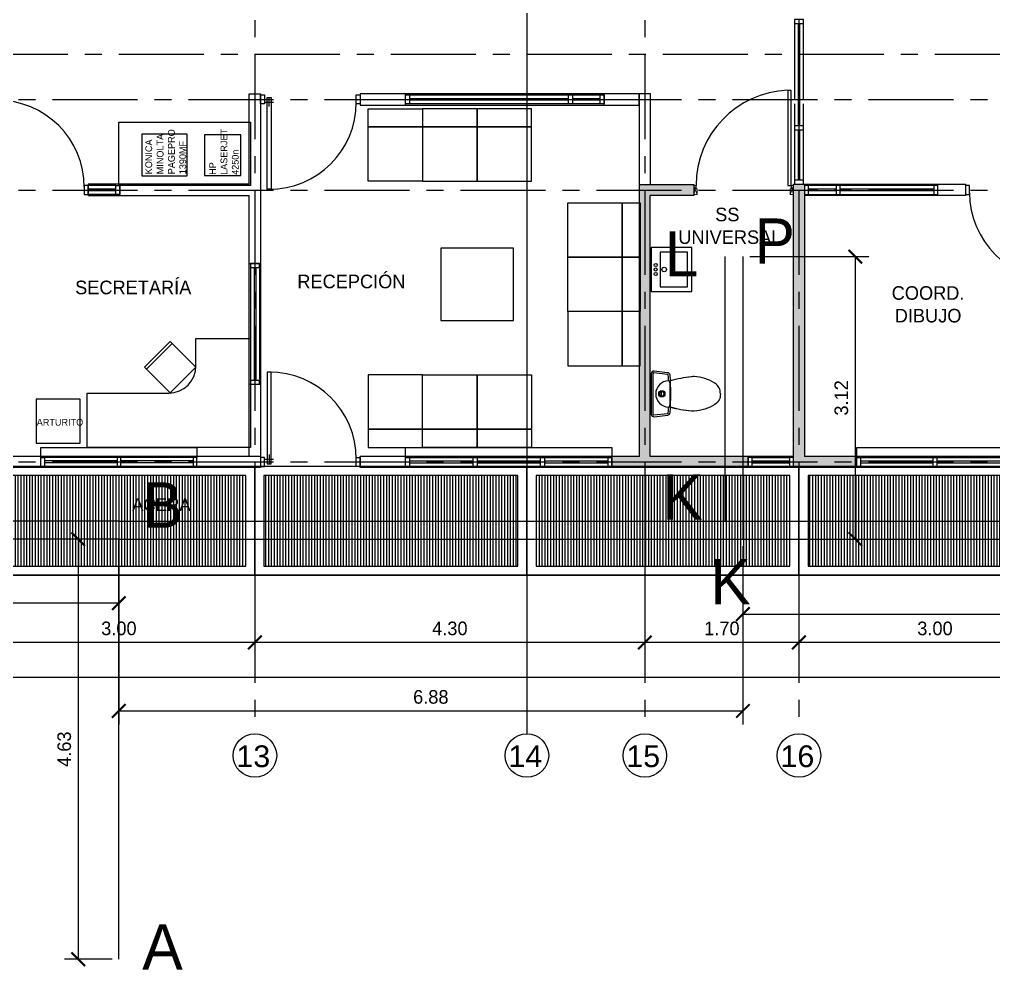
# Model space of a CAD drawing. Header units: millimetres. Extents: x 1.9 to 53.6, y -0.4 to 20.7.
# Drawn here: x 27.55 to 38.3, y -0.4 to 10.09 of the extents above; entities that cross this region are included whole.
import ezdxf

# ---------------------------------------------------------------- set-up
doc = ezdxf.new("R2010")
doc.units = ezdxf.units.MM
doc.header["$MEASUREMENT"] = 0
doc.header["$PDMODE"] = 3
doc.linetypes.add('CENTER', pattern=[2, 1.25, -0.25, 0.25, -0.25])
for name, color, linetype in [('A-COTAS', 252, 'Continuous'), ('A-EJES', 252, 'CENTER'), ('A-PLANTAS', 252, 'Continuous'), ('A-TEXTO', 252, 'Continuous')]:
    doc.layers.add(name, color=color, linetype=linetype)
doc.styles.add('EJES-ARQ$0$PL-EJES$0$R2', font='arial.ttf', dxfattribs={"height": 0.3})
doc.styles.add('T2-E75', font='GOTHIC.TTF', dxfattribs={"height": 0.15})
doc.styles.add('T8-E500', font='GOTHIC.TTF', dxfattribs={"height": 4})
doc.dimstyles.new('E75', dxfattribs={"dimtxt": 0.15, "dimasz": 0.15, "dimexe": 0.15, "dimexo": 0.075, "dimgap": 0.075, "dimtad": 1, "dimzin": 0, "dimdsep": 46, "dimtxsty": 'T2-E75', "dimblk": 'ARCHTICK', "dimcen": 0.15, "dimclrd": 252, "dimclre": 252, "dimclrt": 252, "dimadec": 0, "dimazin": 0, "dimtfac": 1, "dimtofl": 0, "dimtmove": 1, "dimatfit": 3, "dimfxl": 1, "dimtolj": 1, "dimtzin": 0, "dimarcsym": 0})
pattern_1 = [(0, (-3855.283, -1919.9595), (0, 6.985), [5.08, -1.905]), (90, (-3855.283, -1919.9595), (-6.985, 4e-16), [5.08, -1.905])]

# ---------------------------------------------------------------- blocks, each defined once
blk = doc.blocks.new('_ArchTick')
at = {"color": 0, "linetype": 'ByBlock', "const_width": 0.15}
blk.add_lwpolyline([(-0.5, -0.5), (0.5, 0.5)], dxfattribs=at)
blk = doc.blocks.new('*D8')
at = {"layer": 'A-COTAS', "color": 252, "lineweight": -2, "transparency": 16777216}
for p, q in [((34.451, 5.081), (34.451, 3.064)), ((36.151, 5.081), (36.151, 3.064)), ((36.151, 3.214), (34.451, 3.214))]:
    blk.add_line(p, q, dxfattribs=at)
at = {"layer": 'Defpoints', "color": 0, "transparency": 16777216}
for p in [(34.451, 5.156), (36.151, 5.156), (34.451, 3.214)]:
    blk.add_point(p, dxfattribs=at)
at = {"layer": 'A-COTAS', "color": 252, "lineweight": -2, "transparency": 16777216, "xscale": 0.15, "yscale": 0.15, "zscale": 0.15, "rotation": 180}
blk.add_blockref('_ArchTick', (34.451, 3.214), dxfattribs=at)
at = {"layer": 'A-COTAS', "color": 252, "lineweight": -2, "transparency": 16777216, "xscale": 0.15, "yscale": 0.15, "zscale": 0.15}
blk.add_blockref('_ArchTick', (36.151, 3.214), dxfattribs=at)
at = {"layer": 'A-COTAS', "color": 252, "transparency": 16777216, "insert": (35.301, 3.368), "char_height": 0.15, "attachment_point": 5, "style": 'T2-E75'}
blk.add_mtext('\\A1;1.70', dxfattribs=at)
blk = doc.blocks.new('*D9')
at = {"layer": 'A-COTAS', "color": 252, "lineweight": -2, "transparency": 16777216}
for p, q in [((27.151, 5.081), (27.151, 3.064)), ((30.151, 5.081), (30.151, 3.064)), ((30.151, 3.214), (27.151, 3.214))]:
    blk.add_line(p, q, dxfattribs=at)
at = {"layer": 'Defpoints', "color": 0, "transparency": 16777216}
for p in [(27.151, 5.156), (30.151, 5.156), (27.151, 3.214)]:
    blk.add_point(p, dxfattribs=at)
at = {"layer": 'A-COTAS', "color": 252, "lineweight": -2, "transparency": 16777216, "xscale": 0.15, "yscale": 0.15, "zscale": 0.15, "rotation": 180}
blk.add_blockref('_ArchTick', (27.151, 3.214), dxfattribs=at)
at = {"layer": 'A-COTAS', "color": 252, "lineweight": -2, "transparency": 16777216, "xscale": 0.15, "yscale": 0.15, "zscale": 0.15}
blk.add_blockref('_ArchTick', (30.151, 3.214), dxfattribs=at)
at = {"layer": 'A-COTAS', "color": 252, "transparency": 16777216, "insert": (28.651, 3.368), "char_height": 0.15, "attachment_point": 5, "style": 'T2-E75'}
blk.add_mtext('\\A1;3.00', dxfattribs=at)
blk = doc.blocks.new('*D26')
at = {"layer": 'A-COTAS', "color": 252, "lineweight": -2, "transparency": 16777216}
for p, q in [((6.151, 3.055), (6.151, 2.679)), ((48.151, 3.055), (48.151, 2.679)), ((6.151, 2.829), (48.151, 2.829))]:
    blk.add_line(p, q, dxfattribs=at)
at = {"layer": 'Defpoints', "color": 0, "transparency": 16777216}
for p in [(6.151, 3.13), (48.151, 3.13), (48.151, 2.829)]:
    blk.add_point(p, dxfattribs=at)
at = {"layer": 'A-COTAS', "color": 252, "lineweight": -2, "transparency": 16777216, "xscale": 0.15, "yscale": 0.15, "zscale": 0.15, "rotation": 180}
blk.add_blockref('_ArchTick', (6.151, 2.829), dxfattribs=at)
at = {"layer": 'A-COTAS', "color": 252, "lineweight": -2, "transparency": 16777216, "xscale": 0.15, "yscale": 0.15, "zscale": 0.15}
blk.add_blockref('_ArchTick', (48.151, 2.829), dxfattribs=at)
at = {"layer": 'A-COTAS', "color": 252, "transparency": 16777216, "insert": (27.151, 2.982), "char_height": 0.15, "attachment_point": 5, "style": 'T2-E75'}
blk.add_mtext('\\A1;42.00', dxfattribs=at)
blk = doc.blocks.new('*D30')
at = {"layer": 'A-COTAS', "color": 252, "lineweight": -2, "transparency": 16777216}
for p, q in [((30.151, 5.081), (30.151, 3.064)), ((34.451, 5.081), (34.451, 3.064)), ((34.451, 3.214), (30.151, 3.214))]:
    blk.add_line(p, q, dxfattribs=at)
at = {"layer": 'Defpoints', "color": 0, "transparency": 16777216}
for p in [(30.151, 5.156), (34.451, 5.156), (30.151, 3.214)]:
    blk.add_point(p, dxfattribs=at)
at = {"layer": 'A-COTAS', "color": 252, "lineweight": -2, "transparency": 16777216, "xscale": 0.15, "yscale": 0.15, "zscale": 0.15, "rotation": 180}
blk.add_blockref('_ArchTick', (30.151, 3.214), dxfattribs=at)
at = {"layer": 'A-COTAS', "color": 252, "lineweight": -2, "transparency": 16777216, "xscale": 0.15, "yscale": 0.15, "zscale": 0.15}
blk.add_blockref('_ArchTick', (34.451, 3.214), dxfattribs=at)
at = {"layer": 'A-COTAS', "color": 252, "transparency": 16777216, "insert": (32.301, 3.368), "char_height": 0.15, "attachment_point": 5, "style": 'T2-E75'}
blk.add_mtext('\\A1;4.30', dxfattribs=at)
blk = doc.blocks.new('A$C12CA0C20')
at = {"layer": 'A-PLANTAS'}
h = blk.add_hatch(dxfattribs=at)
h.set_pattern_fill('ANSI31', color=256, scale=0.01, angle=45)
h.set_pattern_definition([(90, (-3979.054977, -1923.915953), (-0.03175, 0), [])])
h.paths.add_polyline_path([(25.15, 0.1), (25.15, 1.1), (22.35, 1.1), (22.35, 0.1)])
h.paths.add_polyline_path([(28.15, 0.1), (28.15, 1.1), (25.35, 1.1), (25.35, 0.1)])
h.paths.add_polyline_path([(31.15, 0.1), (31.15, 1.1), (28.35, 1.1), (28.35, 0.1)])
h.paths.add_polyline_path([(31.35, 1.1), (31.35, 0.1), (34.15, 0.1), (34.15, 1.1)])
h.paths.add_polyline_path([(34.35, 1.1), (34.35, 0.1), (37.15, 0.1), (37.15, 1.1)])
h.paths.add_polyline_path([(37.35, 1.1), (37.35, 0.1), (40.15, 0.1), (40.15, 1.1)])
h.paths.add_polyline_path([(40.35, 1.1), (40.35, 0.1), (43.2, 0.1), (43.2, 1.1)])
h.paths.add_polyline_path([(43.4, 1.1), (43.4, 0.1), (44.4, 0.1)])
blk.add_lwpolyline([(0, 0), (0, 14.5), (44.5, 14.5), (44.5, 0), (0, 0)], dxfattribs=at)
for points in [[(1.2, 1.2), (1.2, 13.3), (43.3, 13.3), (43.3, 1.2)], [(22.25, 0), (25.25, 0), (25.25, 1.2), (22.25, 1.2)], [(25.25, 0), (28.25, 0), (28.25, 1.2), (25.25, 1.2)], [(28.25, 0), (31.25, 0), (31.25, 1.2), (28.25, 1.2)], [(31.25, 0), (34.25, 0), (34.25, 1.2), (31.25, 1.2)], [(22.35, 0.1), (25.15, 0.1), (25.15, 1.1), (22.35, 1.1)], [(25.35, 0.1), (28.15, 0.1), (28.15, 1.1), (25.35, 1.1)], [(28.35, 0.1), (31.15, 0.1), (31.15, 1.1), (28.35, 1.1)], [(31.35, 0.1), (34.15, 0.1), (34.15, 1.1), (31.35, 1.1)]]:
    blk.add_lwpolyline(points, close=True, dxfattribs=at)
blk = doc.blocks.new('A$C1F69553A')
at = {"lineweight": 0}
for p, q in [((0, 0), (0.038, 0.1)), ((0, 0.1), (0.025, 0))]:
    blk.add_line(p, q, dxfattribs=at)
blk.add_lwpolyline([(0.025, 0), (0.025, 0.038), (0.038, 0.038), (0.038, 0.1), (0, 0.1), (0, 0)], close=True, dxfattribs=at)
blk = doc.blocks.new('A$C25FA49E9')
at = {"layer": 'A-PLANTAS'}
for p, q in [((2.27, 0), (0.59, 0)), ((2.27, 0.1), (0.63, 0.1))]:
    blk.add_line(p, q, dxfattribs=at)
for points in [[(0.63, 0.1), (0.59, 0.1), (0.59, 0), (0.63, 0), (0.63, 0.1)], [(1.425, 0.06), (0.63, 0.06)], [(1.425, 0.04), (0.63, 0.04)], [(1.43, 0.1), (1.47, 0.1), (1.47, 0), (1.43, 0), (1.43, 0.1)], [(2.27, 0.06), (1.475, 0.06)], [(2.27, 0.04), (1.475, 0.04)], [(2.27, 0.1), (2.31, 0.1), (2.31, 0), (2.27, 0), (2.27, 0.1)]]:
    blk.add_lwpolyline(points, dxfattribs=at)
blk = doc.blocks.new('A$C192E323D')
at = {"layer": 'A-PLANTAS'}
for points in [[(0, 0.1), (0.044, 0.1), (0.044, 0), (0, 0)], [(0.744, 0.1), (0.788, 0.1), (0.788, 0), (0.744, 0)], [(1.488, 0.1), (1.532, 0.1), (1.532, 0), (1.488, 0)], [(2.232, 0.1), (2.276, 0.1), (2.276, 0), (2.232, 0)]]:
    blk.add_lwpolyline(points, close=True, dxfattribs=at)
for points in [[(0.044, 0.1), (0.744, 0.1)], [(0.044, 0.06), (0.744, 0.06)], [(0.044, 0.04), (0.744, 0.04)], [(0.788, 0.1), (1.488, 0.1)], [(0.788, 0.06), (1.488, 0.06)], [(0.788, 0.04), (1.488, 0.04)], [(1.532, 0.1), (2.232, 0.1)], [(1.532, 0.06), (2.232, 0.06)], [(1.532, 0.04), (2.232, 0.04)], [(0.044, 0), (0.744, 0)], [(0.788, 0), (1.488, 0)], [(1.532, 0), (2.232, 0)]]:
    blk.add_lwpolyline(points, dxfattribs=at)
blk = doc.blocks.new('A$C037570ED')
at = {"layer": 'A-PLANTAS'}
for points in [[(0, 0), (0.044, 0), (0.044, 0.1), (0, 0.1)], [(0.349, 0), (0.393, 0), (0.393, 0.1), (0.349, 0.1)], [(1.429, 0), (1.473, 0), (1.473, 0.1), (1.429, 0.1)]]:
    blk.add_lwpolyline(points, close=True, dxfattribs=at)
for points in [[(0.349, 0.1), (0.044, 0.1)], [(0.349, 0.06), (0.044, 0.06)], [(0.349, 0.04), (0.044, 0.04)], [(1.429, 0.1), (0.393, 0.1)], [(1.429, 0.06), (0.393, 0.06)], [(1.429, 0.04), (0.393, 0.04)], [(0.044, 0), (0.349, 0)], [(0.393, 0), (1.429, 0)]]:
    blk.add_lwpolyline(points, dxfattribs=at)
blk = doc.blocks.new('*D43')
at = {"layer": 'A-COTAS', "color": 252, "lineweight": -2, "transparency": 16777216}
for p, q in [((36.151, 5.081), (36.151, 3.064)), ((39.151, 5.081), (39.151, 3.064)), ((39.151, 3.214), (36.151, 3.214))]:
    blk.add_line(p, q, dxfattribs=at)
at = {"layer": 'Defpoints', "color": 0, "transparency": 16777216}
for p in [(36.151, 5.156), (39.151, 5.156), (36.151, 3.214)]:
    blk.add_point(p, dxfattribs=at)
at = {"layer": 'A-COTAS', "color": 252, "lineweight": -2, "transparency": 16777216, "xscale": 0.15, "yscale": 0.15, "zscale": 0.15, "rotation": 180}
blk.add_blockref('_ArchTick', (36.151, 3.214), dxfattribs=at)
at = {"layer": 'A-COTAS', "color": 252, "lineweight": -2, "transparency": 16777216, "xscale": 0.15, "yscale": 0.15, "zscale": 0.15}
blk.add_blockref('_ArchTick', (39.151, 3.214), dxfattribs=at)
at = {"layer": 'A-COTAS', "color": 252, "transparency": 16777216, "insert": (37.651, 3.368), "char_height": 0.15, "attachment_point": 5, "style": 'T2-E75'}
blk.add_mtext('\\A1;3.00', dxfattribs=at)
blk = doc.blocks.new('*D51')
at = {"layer": 'A-COTAS', "color": 252, "lineweight": -2, "transparency": 16777216}
for p, q in [((28.575, 4.353), (28.052, 4.353)), ((28.202, 4.353), (28.202, -0.282)), ((28.575, -0.282), (28.052, -0.282))]:
    blk.add_line(p, q, dxfattribs=at)
at = {"layer": 'Defpoints', "color": 0, "transparency": 16777216}
for p in [(28.65, 4.353), (28.202, -0.282), (28.65, -0.282)]:
    blk.add_point(p, dxfattribs=at)
at = {"layer": 'A-COTAS', "color": 252, "lineweight": -2, "transparency": 16777216, "xscale": 0.15, "yscale": 0.15, "zscale": 0.15}
for p, rotation in [((28.202, 4.353), 90), ((28.202, -0.282), 270)]:
    blk.add_blockref('_ArchTick', p, dxfattribs=dict(at, rotation=rotation))
at = {"layer": 'A-COTAS', "color": 252, "transparency": 16777216, "insert": (28.049, 2.036), "char_height": 0.15, "attachment_point": 5, "rotation": 90, "style": 'T2-E75'}
blk.add_mtext('\\A1;4.63', dxfattribs=at)
blk = doc.blocks.new('*D52')
at = {"layer": 'A-COTAS', "color": 252, "lineweight": -2, "transparency": 16777216}
for p, q in [((5.505, 4.278), (5.505, 3.497)), ((28.65, 4.278), (28.65, 3.497)), ((28.65, 3.647), (5.505, 3.647))]:
    blk.add_line(p, q, dxfattribs=at)
at = {"layer": 'Defpoints', "color": 0, "transparency": 16777216}
for p in [(5.505, 4.353), (28.65, 4.353), (5.505, 3.647)]:
    blk.add_point(p, dxfattribs=at)
at = {"layer": 'A-COTAS', "color": 252, "lineweight": -2, "transparency": 16777216, "xscale": 0.15, "yscale": 0.15, "zscale": 0.15, "rotation": 180}
blk.add_blockref('_ArchTick', (5.505, 3.647), dxfattribs=at)
at = {"layer": 'A-COTAS', "color": 252, "lineweight": -2, "transparency": 16777216, "xscale": 0.15, "yscale": 0.15, "zscale": 0.15}
blk.add_blockref('_ArchTick', (28.65, 3.647), dxfattribs=at)
at = {"layer": 'A-COTAS', "color": 252, "transparency": 16777216, "insert": (17.078, 3.8), "char_height": 0.15, "attachment_point": 5, "style": 'T2-E75'}
blk.add_mtext('\\A1;23.15', dxfattribs=at)
blk = doc.blocks.new('*D60')
at = {"layer": 'A-COTAS', "color": 252, "lineweight": -2, "transparency": 16777216}
for p, q in [((28.65, 4.278), (28.65, 2.308)), ((35.533, 4.278), (35.533, 2.308)), ((28.65, 2.458), (35.533, 2.458))]:
    blk.add_line(p, q, dxfattribs=at)
at = {"layer": 'Defpoints', "color": 0, "transparency": 16777216}
for p in [(28.65, 4.353), (35.533, 4.353), (35.533, 2.458)]:
    blk.add_point(p, dxfattribs=at)
at = {"layer": 'A-COTAS', "color": 252, "lineweight": -2, "transparency": 16777216, "xscale": 0.15, "yscale": 0.15, "zscale": 0.15, "rotation": 180}
blk.add_blockref('_ArchTick', (28.65, 2.458), dxfattribs=at)
at = {"layer": 'A-COTAS', "color": 252, "lineweight": -2, "transparency": 16777216, "xscale": 0.15, "yscale": 0.15, "zscale": 0.15}
blk.add_blockref('_ArchTick', (35.533, 2.458), dxfattribs=at)
at = {"layer": 'A-COTAS', "color": 252, "transparency": 16777216, "insert": (32.091, 2.612), "char_height": 0.15, "attachment_point": 5, "style": 'T2-E75'}
blk.add_mtext('\\A1;6.88', dxfattribs=at)
blk = doc.blocks.new('*D61')
at = {"layer": 'A-COTAS', "color": 252, "lineweight": -2, "transparency": 16777216}
for p, q in [((35.608, 7.471), (36.923, 7.471)), ((36.773, 4.353), (36.773, 7.471)), ((35.608, 4.353), (36.923, 4.353))]:
    blk.add_line(p, q, dxfattribs=at)
at = {"layer": 'Defpoints', "color": 0, "transparency": 16777216}
for p in [(35.533, 7.471), (36.773, 7.471), (35.533, 4.353)]:
    blk.add_point(p, dxfattribs=at)
at = {"layer": 'A-COTAS', "color": 252, "lineweight": -2, "transparency": 16777216, "xscale": 0.15, "yscale": 0.15, "zscale": 0.15}
for p, rotation in [((36.773, 7.471), 90), ((36.773, 4.353), 270)]:
    blk.add_blockref('_ArchTick', p, dxfattribs=dict(at, rotation=rotation))
at = {"layer": 'A-COTAS', "color": 252, "transparency": 16777216, "insert": (36.619, 5.912), "char_height": 0.15, "attachment_point": 5, "rotation": 90, "style": 'T2-E75'}
blk.add_mtext('\\A1;3.12', dxfattribs=at)
blk = doc.blocks.new('*D62')
at = {"layer": 'A-COTAS', "color": 252, "lineweight": -2, "transparency": 16777216}
for p, q in [((35.533, 4.278), (35.533, 3.377)), ((48.808, 4.278), (48.808, 3.377)), ((35.533, 3.527), (48.808, 3.527))]:
    blk.add_line(p, q, dxfattribs=at)
at = {"layer": 'Defpoints', "color": 0, "transparency": 16777216}
for p in [(35.533, 4.353), (48.808, 4.353), (48.808, 3.527)]:
    blk.add_point(p, dxfattribs=at)
at = {"layer": 'A-COTAS', "color": 252, "lineweight": -2, "transparency": 16777216, "xscale": 0.15, "yscale": 0.15, "zscale": 0.15, "rotation": 180}
blk.add_blockref('_ArchTick', (35.533, 3.527), dxfattribs=at)
at = {"layer": 'A-COTAS', "color": 252, "lineweight": -2, "transparency": 16777216, "xscale": 0.15, "yscale": 0.15, "zscale": 0.15}
blk.add_blockref('_ArchTick', (48.808, 3.527), dxfattribs=at)
at = {"layer": 'A-COTAS', "color": 252, "transparency": 16777216, "insert": (42.17, 3.681), "char_height": 0.15, "attachment_point": 5, "style": 'T2-E75'}
blk.add_mtext('\\A1;13.28', dxfattribs=at)

msp = doc.modelspace()

# ---------------------------------------------------------------- hatches: boundary and pattern name
at = {"layer": 'A-PLANTAS'}
h = msp.add_hatch(color=256, dxfattribs=at)
h.dxf.hatch_style = 1
h.paths.add_polyline_path([(36.211, 8.269), (36.091, 8.269), (36.091, 5.146), (36.791, 5.146), (36.791, 5.266), (36.211, 5.266)])
h.paths.add_polyline_path([(34.511, 8.146), (34.991, 8.146), (34.991, 8.266), (34.391, 8.266), (34.391, 5.266), (34.089, 5.266), (34.089, 5.146), (35.591, 5.146), (35.591, 5.266), (34.511, 5.266)])
h = msp.add_hatch(dxfattribs=at)
h.set_pattern_fill('ANGLE', color=256)
h.set_pattern_definition(pattern_1)
h.paths.add_polyline_path([(24.791, 5.266), (23.511, 5.266), (23.511, 5.146), (24.791, 5.146)])
h.paths.add_polyline_path([(27.791, 5.266), (26.511, 5.266), (26.511, 5.146), (27.791, 5.146)])
h = msp.add_hatch(dxfattribs=at)
h.set_pattern_fill('ANGLE', color=256)
h.set_pattern_definition(pattern_1)
h.paths.add_polyline_path([(30.213, 5.266), (29.511, 5.266), (29.511, 5.146), (30.213, 5.146)])

# ---------------------------------------------------------------- linework, layer by layer
at = {"layer": 'A-COTAS', "color": 1}
for p, q in [((35.333, 7.471), (35.333, 4.553)), ((28.65, 4.553), (5.705, 4.553)), ((28.65, 4.553), (48.608, 4.553))]:
    msp.add_line(p, q, dxfattribs=at)
at = {"layer": 'A-COTAS', "color": 5}
for p, q in [((35.533, 7.471), (35.533, 4.353)), ((28.65, 4.353), (5.505, 4.353)), ((28.65, -0.282), (28.65, 4.353)), ((28.65, 4.353), (48.808, 4.353))]:
    msp.add_line(p, q, dxfattribs=at)
at = {"layer": 'A-EJES', "ltscale": 0.75}
for p, q in [((30.151, 20.206), (30.151, 2.206)), ((34.451, 20.206), (34.451, 2.206)), ((36.151, 20.206), (36.151, 2.206)), ((3.151, 9.706), (53.133, 9.706)), ((2.417, 9.206), (53.133, 9.206)), ((2.417, 8.206), (53.133, 8.206)), ((2.417, 5.206), (53.133, 5.206))]:
    msp.add_line(p, q, dxfattribs=at)
at = {"layer": 'A-EJES', "linetype": 'Continuous', "ltscale": 0.75}
for centre in [(30.151, 1.966), (33.151, 1.966), (34.451, 1.966), (36.151, 1.966)]:
    msp.add_circle(centre, 0.24, dxfattribs=at)
at = {"layer": 'A-PLANTAS'}
for p, q in [((33.151, 20.206), (33.151, 2.206)), ((36.201, 10.088), (36.101, 10.088)), ((34.521, 6.178), (34.521, 5.734)), ((34.541, 6.178), (34.541, 5.734)), ((34.701, 6.171), (34.552, 6.188)), ((34.703, 6.19), (34.554, 6.207)), ((34.703, 6.19), (34.554, 6.207)), ((34.703, 6.19), (34.703, 6.19)), ((34.552, 5.725), (34.701, 5.741)), ((34.554, 5.705), (34.703, 5.722)), ((34.554, 5.705), (34.703, 5.722)), ((34.554, 5.705), (34.554, 5.705)), ((34.703, 5.722), (34.703, 5.722))]:
    msp.add_line(p, q, dxfattribs=at)
at = {"layer": 'A-PLANTAS', "linetype": 'Continuous'}
for p, q in [((30.257, 9.176), (30.357, 9.176)), ((30.307, 9.126), (30.307, 9.226)), ((30.307, 5.286), (30.307, 5.186)), ((30.257, 5.236), (30.357, 5.236))]:
    msp.add_line(p, q, dxfattribs=at)
at = {"layer": 'A-PLANTAS'}
for points in [[(36.101, 10.088), (36.101, 10.044), (36.201, 10.044), (36.201, 10.088)], [(30.213, 9.256), (30.257, 9.256), (30.257, 9.156), (30.213, 9.156)], [(31.269, 9.256), (31.313, 9.256), (31.313, 9.156), (31.269, 9.156)], [(31.269, 9.256), (31.313, 9.256), (31.313, 9.156), (31.269, 9.156)], [(31.313, 9.144), (34.388, 9.144), (34.388, 9.269), (31.313, 9.269)], [(31.813, 9.256), (31.857, 9.256), (31.857, 9.156), (31.813, 9.156)], [(31.813, 9.256), (31.857, 9.256), (31.857, 9.156), (31.813, 9.156)], [(33.608, 9.256), (33.652, 9.256), (33.652, 9.156), (33.608, 9.156)], [(33.957, 9.256), (34.001, 9.256), (34.001, 9.156), (33.957, 9.156)], [(31.401, 9.102), (32.001, 9.102), (32.001, 8.902), (31.401, 8.902)], [(32.601, 9.102), (32.001, 9.102), (32.001, 8.902), (32.601, 8.902)], [(33.201, 9.102), (32.601, 9.102), (32.601, 8.902), (33.201, 8.902)], [(30.101, 8.956), (30.101, 8.256), (28.651, 8.256), (28.651, 8.956)], [(28.903, 8.821), (28.903, 8.361), (29.403, 8.361), (29.403, 8.821)], [(29.594, 8.815), (29.594, 8.365), (29.994, 8.365), (29.994, 8.815)], [(31.401, 8.902), (32.001, 8.902), (32.001, 8.302), (31.401, 8.302)], [(32.601, 8.902), (32.001, 8.902), (32.001, 8.302), (32.601, 8.302)], [(33.201, 8.902), (32.601, 8.902), (32.601, 8.302), (33.201, 8.302)], [(36.101, 8.913), (36.101, 8.869), (36.201, 8.869), (36.201, 8.913)], [(36.101, 8.313), (36.101, 8.269), (36.201, 8.269), (36.201, 8.313)], [(28.269, 8.156), (28.313, 8.156), (28.313, 8.256), (28.269, 8.256)], [(28.618, 8.256), (28.662, 8.256), (28.662, 8.156), (28.618, 8.156)], [(34.201, 8.066), (34.201, 7.466), (33.601, 7.466), (33.601, 8.066)], [(34.401, 8.066), (34.401, 7.466), (34.201, 7.466), (34.201, 8.066)], [(33.001, 6.766), (33.001, 7.566), (32.201, 7.566), (32.201, 6.766)], [(34.521, 7.088), (34.971, 7.088), (34.971, 7.571), (34.521, 7.571)], [(34.621, 7.138), (34.921, 7.138), (34.921, 7.521), (34.621, 7.521)], [(34.201, 7.466), (34.201, 6.866), (33.601, 6.866), (33.601, 7.466)], [(34.401, 7.466), (34.401, 6.866), (34.201, 6.866), (34.201, 7.466)], [(30.101, 7.394), (30.101, 7.35), (30.201, 7.35), (30.201, 7.394)], [(34.201, 6.266), (34.201, 6.866), (33.601, 6.866), (33.601, 6.266)], [(34.401, 6.266), (34.401, 6.866), (34.201, 6.866), (34.201, 6.266)], [(29.238, 6.513), (28.955, 6.23), (28.934, 6.251), (29.217, 6.534)], [(29.5, 6.251), (29.217, 5.968), (28.955, 6.23), (29.238, 6.513)], [(31.401, 5.566), (32.001, 5.566), (32.001, 6.166), (31.401, 6.166)], [(32.601, 5.566), (32.001, 5.566), (32.001, 6.166), (32.601, 6.166)], [(33.201, 5.566), (32.601, 5.566), (32.601, 6.166), (33.201, 6.166)], [(30.101, 6.106), (30.101, 6.062), (30.201, 6.062), (30.201, 6.106)], [(27.738, 5.898), (27.738, 5.413), (28.223, 5.413), (28.223, 5.898)], [(31.401, 5.366), (32.001, 5.366), (32.001, 5.566), (31.401, 5.566)], [(32.601, 5.366), (32.001, 5.366), (32.001, 5.566), (32.601, 5.566)], [(33.201, 5.366), (32.601, 5.366), (32.601, 5.566), (33.201, 5.566)], [(30.213, 5.156), (30.257, 5.156), (30.257, 5.256), (30.213, 5.256)], [(31.269, 5.256), (31.313, 5.256), (31.313, 5.156), (31.269, 5.156)], [(35.635, 5.256), (35.591, 5.256), (35.591, 5.156), (35.635, 5.156)], [(36.091, 5.256), (36.047, 5.256), (36.047, 5.156), (36.091, 5.156)]]:
    msp.add_lwpolyline(points, close=True, dxfattribs=at)
for points in [[(36.101, 10.044), (36.101, 9.2)], [(36.141, 10.044), (36.141, 8.913)], [(36.161, 8.913), (36.161, 10.044)], [(36.201, 9.2), (36.201, 10.044)], [(30.088, 8.269), (30.088, 9.269), (30.213, 9.269), (30.213, 5.146)], [(31.313, 9.256), (31.313, 9.156)], [(31.813, 9.144), (31.813, 9.269)], [(31.857, 9.256), (31.857, 9.156)], [(31.857, 9.256), (33.608, 9.256)], [(33.652, 9.256), (33.957, 9.256)], [(34.001, 9.144), (34.001, 9.269)], [(34.513, 8.266), (34.513, 9.269), (34.388, 9.269), (34.388, 8.266)], [(31.857, 9.216), (33.608, 9.216)], [(33.608, 9.196), (31.857, 9.196)], [(33.608, 9.156), (31.857, 9.156)], [(33.652, 9.216), (33.957, 9.216)], [(33.957, 9.196), (33.652, 9.196)], [(33.957, 9.156), (33.652, 9.156)], [(36.101, 9.156), (36.101, 8.313)], [(36.201, 8.313), (36.201, 9.156)], [(36.141, 8.869), (36.141, 8.313)], [(36.161, 8.313), (36.161, 8.869)], [(30.213, 5.146), (6.091, 5.146), (6.091, 8.269)], [(30.213, 5.266), (6.211, 5.266), (6.211, 8.269)], [(30.088, 8.269), (28.313, 8.269), (28.313, 8.144), (30.088, 8.144)], [(28.313, 8.256), (28.313, 8.156)], [(28.313, 8.256), (28.313, 8.156)], [(28.618, 8.256), (28.313, 8.256)], [(28.618, 8.216), (28.313, 8.216)], [(28.618, 8.196), (28.313, 8.196)], [(28.662, 8.144), (28.662, 8.269)], [(48.211, 8.269), (48.211, 5.146), (31.313, 5.146)], [(34.388, 8.266), (34.991, 8.266), (34.991, 8.146), (34.511, 8.146)], [(34.391, 5.266), (34.391, 8.266)], [(36.091, 8.269), (37.988, 8.269), (37.988, 8.144), (36.211, 8.144)], [(36.091, 5.146), (36.091, 8.269), (36.216, 8.269)], [(48.091, 8.269), (48.091, 5.266), (36.211, 5.266)], [(36.211, 8.269), (36.211, 5.266)], [(37.683, 8.144), (37.683, 8.269)], [(28.618, 8.156), (28.313, 8.156)], [(30.088, 5.266), (30.088, 8.144)], [(34.511, 5.266), (34.511, 8.146)], [(30.088, 7.394), (30.213, 7.394)], [(30.101, 7.35), (30.101, 6.062)], [(30.141, 7.35), (30.141, 6.106)], [(30.161, 7.35), (30.161, 6.106)], [(30.201, 7.35), (30.201, 6.062)], [(29.501, 6.266), (29.501, 6.566), (30.101, 6.566), (30.101, 5.366), (28.301, 5.366), (28.301, 5.966), (29.201, 5.966)], [(30.088, 6.062), (30.213, 6.062)], [(27.791, 5.266), (27.791, 5.366), (29.511, 5.366), (29.511, 5.256)], [(27.791, 5.146), (27.791, 5.266)], [(29.511, 5.146), (29.511, 5.266)], [(34.391, 5.266), (31.313, 5.266)], [(31.313, 5.146), (31.313, 5.266)], [(31.813, 5.266), (31.813, 5.366), (34.088, 5.366), (34.089, 5.256)], [(31.813, 5.146), (31.813, 5.266)], [(34.089, 5.146), (34.089, 5.266)], [(36.091, 5.266), (34.511, 5.266)], [(35.591, 5.146), (35.591, 5.266)], [(36.791, 5.266), (36.791, 5.366), (38.511, 5.366), (38.511, 5.256)], [(36.791, 5.146), (36.791, 5.266)], [(35.635, 5.256), (36.047, 5.256)], [(35.635, 5.216), (36.047, 5.216)], [(35.635, 5.196), (36.047, 5.196)], [(35.635, 5.156), (36.047, 5.156)], [(36.091, 5.256), (36.047, 5.256)]]:
    msp.add_lwpolyline(points, dxfattribs=at)
at = {"layer": 'A-PLANTAS', "linetype": 'Continuous'}
for points in [[(36.028, 9.306), (36.028, 8.256), (36.066, 8.256), (36.066, 9.306)], [(30.285, 8.214), (30.285, 9.226), (30.329, 9.226), (30.329, 8.214)], [(38.032, 8.256), (37.988, 8.256), (37.988, 8.156), (38.032, 8.156)], [(30.285, 6.198), (30.285, 5.186), (30.329, 5.186), (30.329, 6.198)]]:
    msp.add_lwpolyline(points, close=True, dxfattribs=at)
at = {"layer": 'A-PLANTAS'}
for points in [[(35.284, 5.957, 0.267083), (35.225, 6.073, 0.133646), (34.994, 6.147, 0.037158), (34.968, 6.146)], [(34.714, 6.102, -0.05138), (34.719, 6.102, -0.041966), (34.721, 6.101, -0.057732), (34.724, 6.1, -0.150162), (34.727, 6.096, -0.052203), (34.727, 6.094, -0.042053), (34.728, 6.092)], [(35.284, 5.957, -0.267083), (35.225, 5.84, -0.133646), (34.994, 5.766, -0.037158), (34.968, 5.767)], [(34.728, 5.821, -0.04813), (34.727, 5.818, -0.05292), (34.726, 5.816, -0.132942), (34.724, 5.813, -0.054239), (34.722, 5.812, -0.045541), (34.719, 5.811, -0.053642), (34.714, 5.811, -0.006382), (34.714, 5.811)]]:
    msp.add_lwpolyline(points, format="xyb", dxfattribs=at)
for centre, radius in [((34.571, 7.379), 0.018), ((34.571, 7.329), 0.018), ((34.664, 7.329), 0.025), ((34.571, 7.279), 0.018), ((34.639, 5.957), 0.0343), ((34.639, 5.957), 0.025)]:
    msp.add_circle(centre, radius, dxfattribs=at)
at = {"layer": 'A-PLANTAS', "linetype": 'Continuous'}
for centre, radius, start, end in [((36.065, 8.258), 1.049, 92.0456, 180.0659), ((27.307, 8.236), 0.962, 0, 90), ((30.307, 9.176), 0.962, 270, 0), ((38.994, 8.176), 0.962, 180, 270), ((30.307, 5.236), 0.962, 0, 90)]:
    msp.add_arc(centre, radius, start, end, dxfattribs=at)
at = {"layer": 'A-PLANTAS'}
for centre, radius, start, end in [((29.201, 6.266), 0.3, 270, 0), ((34.551, 6.178), 0.0292, 90, 180), ((34.551, 6.178), 0.0292, 83.5169, 180), ((34.551, 6.178), 0.00999, 83.5169, 180), ((34.7, 6.161), 0.00999, 4.3405, 83.5169), ((34.7, 6.161), 0.0292, 4.3405, 83.5169), ((34.7, 6.161), 0.0292, 4.3405, 83.5169), ((31.999, 5.956), 2.719, 3.0671, 4.3405), ((31.999, 5.956), 2.738, 355.6595, 4.3405), ((31.999, 5.956), 2.738, 355.6595, 4.3405), ((35.132, 4.603), 1.55, 96.0736, 104.935), ((35.129, 4.62), 1.534, 96.2407, 104.9827), ((34.716, 5.956), 0.145, 91.1725, 268.8282), ((31.999, 5.956), 2.732, 357.156, 2.8447), ((34.639, 5.957), 0.0245, 107.6341, 249.9603), ((34.573, 5.958), 0.0625, 337.0242, 20.5702), ((34.639, 5.957), 0.0245, 252.2889, 105.9369), ((34.574, 5.958), 0.0625, 337.0796, 21.1462), ((34.121, 5.957), 0.616, 357.4691, 2.5355), ((31.999, 5.956), 2.719, 355.6595, 356.9336), ((35.129, 7.291), 1.532, 255.0087, 263.7563), ((35.132, 7.31), 1.55, 255.0655, 263.9264), ((34.551, 5.734), 0.0292, 180, 276.4831), ((34.551, 5.734), 0.0292, 180, 276.4831), ((34.551, 5.734), 0.00999, 180, 276.4831), ((34.7, 5.751), 0.00999, 276.4831, 355.6595), ((34.7, 5.751), 0.0292, 276.4831, 355.6595), ((34.7, 5.751), 0.0292, 276.4831, 355.6595)]:
    msp.add_arc(centre, radius, start, end, dxfattribs=at)

# ---------------------------------------------------------------- block references
for name, p in [('A$C12CA0C20', (4.901, 3.956)), ('A$C037570ED', (36.211, 8.156)), ('A$C192E323D', (31.813, 5.156))]:
    msp.add_blockref(name, p, dxfattribs=at)
at = {"layer": 'A-PLANTAS', "linetype": 'Continuous', "extrusion": (0, 0, -1), "zscale": -1, "rotation": 180}
msp.add_blockref('A$C1F69553A', (-34.991, 8.256), dxfattribs=at)
at = {"layer": 'A-PLANTAS', "linetype": 'Continuous', "rotation": 180}
msp.add_blockref('A$C1F69553A', (36.091, 8.256), dxfattribs=at)
at = {"layer": 'A-PLANTAS', "xscale": -1, "rotation": 180}
msp.add_blockref('A$C25FA49E9', (27.201, 5.256), dxfattribs=at)
at = {"layer": 'A-PLANTAS', "rotation": 180}
msp.add_blockref('A$C25FA49E9', (39.101, 5.256), dxfattribs=at)

# ---------------------------------------------------------------- texts
at = {"layer": 'A-COTAS', "color": 5, "char_height": 0.5, "attachment_point": 1, "style": 'T8-E500'}
for s, insert in [('P', (35.661, 7.892)), ('B', (28.909, 4.98)), ('K', (35.173, 4.133)), ('A', (28.909, 0.105))]:
    msp.add_mtext_dynamic_manual_height_columns(s, width=0.50415, gutter_width=20, heights=[0], dxfattribs=dict(at, insert=insert))
at = {"layer": 'A-COTAS', "color": 1, "char_height": 0.5, "attachment_point": 1, "style": 'T8-E500'}
for s, insert in [('L', (34.67, 7.752)), ('K', (34.646, 5.067))]:
    msp.add_mtext_dynamic_manual_height_columns(s, width=0.50415, gutter_width=20, heights=[0], dxfattribs=dict(at, insert=insert))
at = {"layer": 'A-EJES', "linetype": 'Continuous', "ltscale": 0.75, "style": 'EJES-ARQ$0$PL-EJES$0$R2'}
for s, p in [('13', (29.947, 1.838)), ('14', (32.947, 1.838)), ('15', (34.247, 1.838)), ('16', (35.947, 1.838))]:
    msp.add_text(s, height=0.24, dxfattribs=at).set_placement(p)
at = {"layer": 'A-PLANTAS', "char_height": 0.075, "attachment_point": 7, "rotation": 90, "style": 'T2-E75'}
for s, insert in [('KONICA MINOLTA PAGEPRO 1390MF', (29.394, 8.38)), ('HP LASERJET 4250n', (29.973, 8.373))]:
    msp.add_mtext_dynamic_manual_height_columns(s, width=0.34268, gutter_width=0.75, heights=[0], dxfattribs=dict(at, insert=insert))
at = {"layer": 'A-PLANTAS', "insert": (27.745, 5.605), "char_height": 0.075, "attachment_point": 7, "style": 'T2-E75'}
msp.add_mtext_dynamic_manual_height_columns('ARTURITO', width=1.41676, gutter_width=0.75, heights=[0], dxfattribs=at)
at = {"layer": 'A-TEXTO', "attachment_point": 2, "style": 'T2-E75'}
for s, width, insert, char_height in [('SS\\P UNIVERSAL', 4.1391, (35.361, 8.011), 0.15), ('RECEPCIÓN', 1.98378, (31.215, 7.272), 0.15), ('SECRETARÍA', 1.98378, (28.809, 7.206), 0.15), ('COORD. \\PDIBUJO', 4.1391, (37.575, 7.145), 0.15), ('ACERA', 4.1391, (29.12, 4.805), 0.14)]:
    msp.add_mtext_dynamic_manual_height_columns(s, width=width, gutter_width=0.75, heights=[0], dxfattribs=dict(at, insert=insert, char_height=char_height))

# ---------------------------------------------------------------- dimensions: what is measured, and where the dimension line sits
at = {"layer": 'A-COTAS', "color": 5}
for base, p1, p2, picture, middle in [((36.773, 7.471), (35.533, 4.353), (35.533, 7.471), '*D61', (36.619, 5.912)), ((28.2024, -0.2816), (28.6501, 4.3533), (28.6501, -0.2816), '*D51', (28.0486, 2.0359))]:
    dim = msp.add_linear_dim(base=base, p1=p1, p2=p2, angle=90, dimstyle='E75', dxfattribs=at)
    dim.commit()
    dim.dimension.update_dxf_attribs({"geometry": picture, "text_midpoint": middle})
at = {"layer": 'A-COTAS'}
for base, p1, p2, picture, middle in [((27.151, 3.214), (30.151, 5.156), (27.151, 5.156), '*D9', (28.651, 3.368)), ((30.151, 3.214), (34.451, 5.156), (30.151, 5.156), '*D30', (32.301, 3.368)), ((34.451, 3.214), (36.151, 5.156), (34.451, 5.156), '*D8', (35.301, 3.368)), ((36.151, 3.214), (39.151, 5.156), (36.151, 5.156), '*D43', (37.651, 3.368)), ((48.151, 2.829), (6.151, 3.13), (48.151, 3.13), '*D26', (27.151, 2.982))]:
    dim = msp.add_linear_dim(base=base, p1=p1, p2=p2, dimstyle='E75', dxfattribs=at)
    dim.commit()
    dim.dimension.update_dxf_attribs({"geometry": picture, "text_midpoint": middle})
at = {"layer": 'A-COTAS', "color": 5}
for base, p1, p2, picture, middle in [((5.505, 3.6465), (28.6501, 4.3533), (5.505, 4.3533), '*D52', (17.0775, 3.8003)), ((35.533, 2.458), (28.65, 4.353), (35.533, 4.353), '*D60', (32.091, 2.612)), ((48.8083, 3.5268), (35.5326, 4.3533), (48.8083, 4.3533), '*D62', (42.1704, 3.6806))]:
    dim = msp.add_linear_dim(base=base, p1=p1, p2=p2, dimstyle='E75', dxfattribs=at)
    dim.commit()
    dim.dimension.update_dxf_attribs({"geometry": picture, "text_midpoint": middle})

doc.saveas('drawing.dxf')
